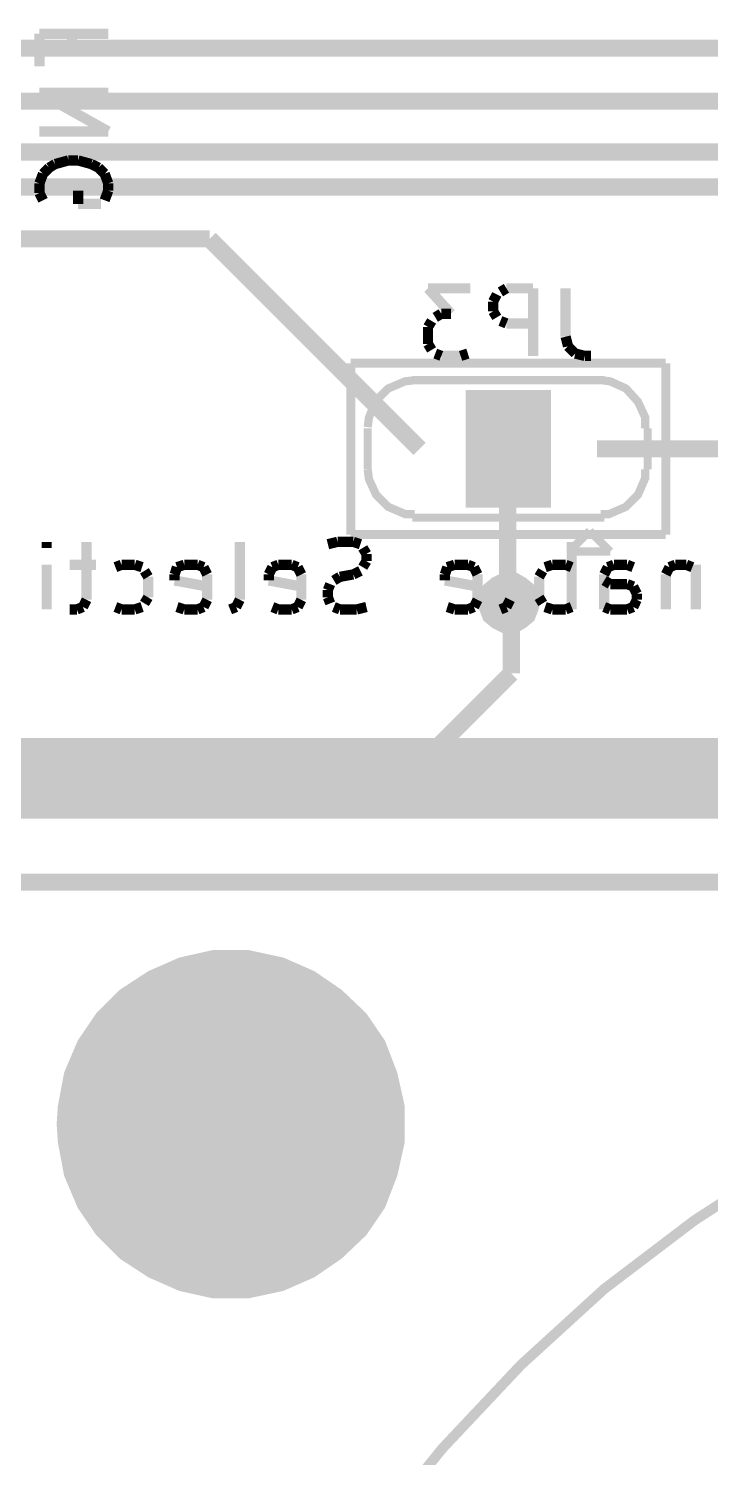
# Model space of a CAD drawing. Header units: millimetres. Extents: x 10 to 287, y 10 to 200.
# Drawn here: x 145.34 to 155.31, y 82.24 to 103.12 of the extents above; entities that cross this region are included whole.
import ezdxf

# ---------------------------------------------------------------- set-up
doc = ezdxf.new("R2010")
doc.units = ezdxf.units.MM
doc.layers.add('H', color=7, linetype='Continuous')
doc.layers.add('P', color=7, linetype='Continuous')

msp = doc.modelspace()

# ---------------------------------------------------------------- hatches: boundary and pattern name
at = {"layer": 'H', "linetype": 'Continuous'}
for points in [[(151.818, 96.167), (151.818, 97.772), (152.912, 97.772), (152.912, 96.167), (151.818, 96.167)], [(151.818, 96.167), (151.818, 97.772), (152.912, 97.772), (152.912, 96.167), (151.818, 96.167)], [(152.382, 94.35), (152.294, 94.35), (152.171, 94.403), (152.065, 94.509), (152.012, 94.65), (151.994, 94.721), (152.012, 94.809), (152.065, 94.933), (152.171, 95.038), (152.294, 95.091), (152.382, 95.091), (152.453, 95.091), (152.594, 95.038), (152.7, 94.933), (152.753, 94.809), (152.753, 94.721), (152.753, 94.65), (152.7, 94.509), (152.594, 94.403), (152.453, 94.35), (152.382, 94.35)], [(152.382, 94.35), (152.294, 94.35), (152.171, 94.403), (152.065, 94.509), (152.012, 94.65), (151.994, 94.721), (152.012, 94.809), (152.065, 94.933), (152.171, 95.038), (152.294, 95.091), (152.382, 95.091), (152.453, 95.091), (152.594, 95.038), (152.7, 94.933), (152.753, 94.809), (152.753, 94.721), (152.753, 94.65), (152.7, 94.509), (152.594, 94.403), (152.453, 94.35), (152.382, 94.35)], [(152.382, 94.492), (152.329, 94.492), (152.259, 94.527), (152.188, 94.597), (152.153, 94.668), (152.153, 94.721), (152.153, 94.774), (152.188, 94.844), (152.259, 94.915), (152.329, 94.95), (152.382, 94.95), (152.435, 94.95), (152.506, 94.915), (152.576, 94.844), (152.612, 94.774), (152.612, 94.721), (152.612, 94.668), (152.576, 94.597), (152.506, 94.527), (152.435, 94.492), (152.382, 94.492)], [(152.382, 94.492), (152.329, 94.492), (152.259, 94.527), (152.188, 94.597), (152.153, 94.668), (152.153, 94.721), (152.153, 94.774), (152.188, 94.844), (152.259, 94.915), (152.329, 94.95), (152.382, 94.95), (152.435, 94.95), (152.506, 94.915), (152.576, 94.844), (152.612, 94.774), (152.612, 94.721), (152.612, 94.668), (152.576, 94.597), (152.506, 94.527), (152.435, 94.492), (152.382, 94.492)], [(148.308, 84.614), (148.061, 84.631), (147.567, 84.737), (147.126, 84.914), (146.738, 85.196), (146.403, 85.531), (146.138, 85.919), (145.944, 86.36), (145.838, 86.854), (145.838, 87.101), (145.838, 87.348), (145.944, 87.842), (146.138, 88.283), (146.403, 88.688), (146.738, 89.023), (147.126, 89.288), (147.567, 89.464), (148.061, 89.57), (148.308, 89.588), (148.572, 89.57), (149.049, 89.464), (149.49, 89.288), (149.895, 89.023), (150.23, 88.688), (150.495, 88.283), (150.689, 87.842), (150.777, 87.348), (150.795, 87.101), (150.777, 86.854), (150.689, 86.36), (150.495, 85.919), (150.23, 85.531), (149.895, 85.196), (149.49, 84.914), (149.049, 84.737), (148.572, 84.631), (148.308, 84.614)], [(148.308, 84.614), (148.061, 84.631), (147.567, 84.737), (147.126, 84.914), (146.738, 85.196), (146.403, 85.531), (146.138, 85.919), (145.944, 86.36), (145.838, 86.854), (145.838, 87.101), (145.838, 87.348), (145.944, 87.842), (146.138, 88.283), (146.403, 88.688), (146.738, 89.023), (147.126, 89.288), (147.567, 89.464), (148.061, 89.57), (148.308, 89.588), (148.572, 89.57), (149.049, 89.464), (149.49, 89.288), (149.895, 89.023), (150.23, 88.688), (150.495, 88.283), (150.689, 87.842), (150.777, 87.348), (150.795, 87.101), (150.777, 86.854), (150.689, 86.36), (150.495, 85.919), (150.23, 85.531), (149.895, 85.196), (149.49, 84.914), (149.049, 84.737), (148.572, 84.631), (148.308, 84.614)], [(148.308, 85.372), (148.131, 85.372), (147.796, 85.46), (147.338, 85.654), (146.879, 86.131), (146.667, 86.589), (146.597, 86.924), (146.579, 87.101), (146.597, 87.277), (146.667, 87.612), (146.879, 88.071), (147.338, 88.547), (147.796, 88.759), (148.131, 88.829), (148.308, 88.829), (148.484, 88.829), (148.837, 88.759), (149.296, 88.547), (149.754, 88.071), (149.966, 87.612), (150.036, 87.277), (150.036, 87.101), (150.036, 86.924), (149.966, 86.589), (149.754, 86.131), (149.296, 85.654), (148.837, 85.46), (148.484, 85.372), (148.308, 85.372)], [(148.308, 85.372), (148.131, 85.372), (147.796, 85.46), (147.338, 85.654), (146.879, 86.131), (146.667, 86.589), (146.597, 86.924), (146.579, 87.101), (146.597, 87.277), (146.667, 87.612), (146.879, 88.071), (147.338, 88.547), (147.796, 88.759), (148.131, 88.829), (148.308, 88.829), (148.484, 88.829), (148.837, 88.759), (149.296, 88.547), (149.754, 88.071), (149.966, 87.612), (150.036, 87.277), (150.036, 87.101), (150.036, 86.924), (149.966, 86.589), (149.754, 86.131), (149.296, 85.654), (148.837, 85.46), (148.484, 85.372), (148.308, 85.372)]]:
    msp.add_hatch(color=256, dxfattribs=at).paths.add_polyline_path(points)

# ---------------------------------------------------------------- linework, layer by layer
at = {"layer": 'P'}
for points, const_width in [([(130.034, 102.835), (179.828, 102.835)], 0.25), ([(130.034, 102.835), (179.828, 102.835)], 0.25), ([(146.509, 103.046), (145.503, 103.046)], 0.15), ([(145.503, 103.046), (145.503, 102.57)], 0.15), ([(146.509, 103.046), (145.503, 103.046)], 0.15), ([(145.503, 103.046), (145.503, 102.57)], 0.15), ([(145.979, 102.711), (145.979, 103.046)], 0.15), ([(145.979, 102.711), (145.979, 103.046)], 0.15), ([(131.815, 102.059), (178.065, 102.059)], 0.25), ([(131.815, 102.059), (178.065, 102.059)], 0.25), ([(146.509, 102.182), (145.503, 102.182)], 0.15), ([(145.503, 102.182), (146.509, 101.618)], 0.15), ([(146.509, 102.182), (145.503, 102.182)], 0.15), ([(145.503, 102.182), (146.509, 101.618)], 0.15), ([(146.509, 101.618), (145.503, 101.618)], 0.15), ([(146.509, 101.618), (145.503, 101.618)], 0.15), ([(136.137, 101.318), (173.725, 101.318)], 0.25), ([(136.137, 101.318), (173.725, 101.318)], 0.25), ([(145.503, 100.859), (145.556, 101)], 0.15), ([(145.503, 100.859), (145.556, 101)], 0.15), ([(145.556, 101), (145.644, 101.088)], 0.15), ([(145.556, 101), (145.644, 101.088)], 0.15), ([(145.644, 101.088), (145.733, 101.141)], 0.15), ([(145.644, 101.088), (145.733, 101.141)], 0.15), ([(145.733, 101.141), (145.927, 101.194)], 0.15), ([(145.733, 101.141), (145.927, 101.194)], 0.15), ([(145.927, 101.194), (146.068, 101.194)], 0.15), ([(145.927, 101.194), (146.068, 101.194)], 0.15), ([(146.068, 101.194), (146.262, 101.141)], 0.15), ([(146.068, 101.194), (146.262, 101.141)], 0.15), ([(146.262, 101.141), (146.368, 101.088)], 0.15), ([(146.262, 101.141), (146.368, 101.088)], 0.15), ([(146.368, 101.088), (146.456, 101)], 0.15), ([(146.368, 101.088), (146.456, 101)], 0.15), ([(146.456, 101), (146.509, 100.859)], 0.15), ([(146.456, 101), (146.509, 100.859)], 0.15), ([(138.165, 100.806), (192.528, 100.806)], 0.25), ([(138.165, 100.806), (192.528, 100.806)], 0.25), ([(145.503, 100.718), (145.503, 100.859)], 0.15), ([(145.503, 100.718), (145.503, 100.859)], 0.15), ([(146.509, 100.859), (146.509, 100.753)], 0.15), ([(146.509, 100.859), (146.509, 100.753)], 0.15), ([(145.556, 100.612), (145.503, 100.718)], 0.15), ([(145.556, 100.612), (145.503, 100.718)], 0.15), ([(146.068, 100.559), (146.068, 100.753)], 0.15), ([(146.068, 100.559), (146.068, 100.753)], 0.15), ([(146.509, 100.753), (146.456, 100.612)], 0.15), ([(146.509, 100.753), (146.456, 100.612)], 0.15), ([(146.403, 100.559), (146.068, 100.559)], 0.15), ([(146.403, 100.559), (146.068, 100.559)], 0.15), ([(147.99, 100.048), (140.194, 100.048)], 0.25), ([(147.99, 100.048), (140.194, 100.048)], 0.25), ([(151.059, 96.979), (147.99, 100.048)], 0.25), ([(151.059, 96.979), (147.99, 100.048)], 0.25), ([(151.8, 99.325), (151.183, 99.325)], 0.15), ([(151.183, 99.325), (151.518, 98.954)], 0.15), ([(151.8, 99.325), (151.183, 99.325)], 0.15), ([(151.183, 99.325), (151.518, 98.954)], 0.15), ([(152.329, 99.325), (152.241, 99.272)], 0.15), ([(152.329, 99.325), (152.241, 99.272)], 0.15), ([(152.718, 99.325), (152.329, 99.325)], 0.15), ([(152.718, 99.325), (152.329, 99.325)], 0.15), ([(152.718, 98.337), (152.718, 99.325)], 0.15), ([(152.718, 98.337), (152.718, 99.325)], 0.15), ([(153.194, 99.325), (153.194, 98.619)], 0.15), ([(153.194, 99.325), (153.194, 98.619)], 0.15), ([(152.188, 99.236), (152.135, 99.131)], 0.15), ([(152.188, 99.236), (152.135, 99.131)], 0.15), ([(152.135, 99.131), (152.135, 98.989)], 0.15), ([(152.135, 99.131), (152.135, 98.989)], 0.15), ([(151.377, 98.954), (151.289, 98.901)], 0.15), ([(151.377, 98.954), (151.289, 98.901)], 0.15), ([(151.518, 98.954), (151.377, 98.954)], 0.15), ([(151.518, 98.954), (151.377, 98.954)], 0.15), ([(152.135, 98.989), (152.188, 98.901)], 0.15), ([(152.135, 98.989), (152.188, 98.901)], 0.15), ([(151.236, 98.848), (151.183, 98.76)], 0.15), ([(151.236, 98.848), (151.183, 98.76)], 0.15), ([(151.183, 98.76), (151.183, 98.513)], 0.15), ([(151.183, 98.76), (151.183, 98.513)], 0.15), ([(152.241, 98.848), (152.329, 98.813)], 0.15), ([(152.241, 98.848), (152.329, 98.813)], 0.15), ([(152.329, 98.813), (152.718, 98.813)], 0.15), ([(152.329, 98.813), (152.718, 98.813)], 0.15), ([(151.183, 98.513), (151.236, 98.425)], 0.15), ([(151.183, 98.513), (151.236, 98.425)], 0.15), ([(153.194, 98.619), (153.229, 98.478)], 0.15), ([(153.194, 98.619), (153.229, 98.478)], 0.15), ([(151.289, 98.372), (151.377, 98.337)], 0.15), ([(151.289, 98.372), (151.377, 98.337)], 0.15), ([(151.377, 98.337), (151.659, 98.337)], 0.15), ([(151.377, 98.337), (151.659, 98.337)], 0.15), ([(151.659, 98.337), (151.765, 98.372)], 0.15), ([(151.659, 98.337), (151.765, 98.372)], 0.15), ([(153.229, 98.478), (153.335, 98.372)], 0.15), ([(153.229, 98.478), (153.335, 98.372)], 0.15), ([(153.335, 98.372), (153.476, 98.337)], 0.15), ([(153.335, 98.372), (153.476, 98.337)], 0.15), ([(153.476, 98.337), (153.564, 98.337)], 0.15), ([(153.476, 98.337), (153.564, 98.337)], 0.15), ([(154.658, 98.231), (150.054, 98.231)], 0.132), ([(150.054, 95.726), (150.054, 98.231)], 0.132), ([(154.658, 98.231), (150.054, 98.231)], 0.132), ([(150.054, 95.726), (150.054, 98.231)], 0.132), ([(154.658, 98.231), (154.658, 95.726)], 0.132), ([(154.658, 98.231), (154.658, 95.726)], 0.132), ([(151.007, 97.984), (150.848, 97.966), (150.601, 97.861), (150.424, 97.684), (150.319, 97.437), (150.301, 97.296)], 0.12), ([(151.007, 97.984), (150.848, 97.966), (150.601, 97.861), (150.424, 97.684), (150.319, 97.437), (150.301, 97.296)], 0.12), ([(153.758, 97.984), (150.954, 97.984)], 0.12), ([(153.758, 97.984), (150.954, 97.984)], 0.12), ([(154.358, 97.278), (154.358, 97.437), (154.252, 97.667), (154.076, 97.861), (153.846, 97.966), (153.705, 97.984)], 0.12), ([(154.358, 97.278), (154.358, 97.437), (154.252, 97.667), (154.076, 97.861), (153.846, 97.966), (153.705, 97.984)], 0.12), ([(152.912, 97.772), (152.912, 96.185), (151.8, 96.185), (151.8, 97.772), (152.912, 97.772)], 0.132), ([(152.912, 97.772), (152.912, 96.185), (151.8, 96.185), (151.8, 97.772), (152.912, 97.772)], 0.132), ([(150.301, 97.278), (150.301, 96.679)], 0.12), ([(150.301, 97.278), (150.301, 96.679)], 0.12), ([(154.393, 96.679), (154.393, 97.278)], 0.12), ([(154.393, 96.679), (154.393, 97.278)], 0.12), ([(152.347, 96.979), (152.347, 94.738)], 0.25), ([(152.347, 96.979), (152.347, 94.738)], 0.25), ([(153.652, 96.979), (163.213, 96.979)], 0.25), ([(153.652, 96.979), (163.213, 96.979)], 0.25), ([(150.301, 96.679), (150.319, 96.538), (150.424, 96.308), (150.601, 96.132), (150.848, 96.026), (150.989, 96.026)], 0.12), ([(150.301, 96.679), (150.319, 96.538), (150.424, 96.308), (150.601, 96.132), (150.848, 96.026), (150.989, 96.026)], 0.12), ([(153.705, 96.026), (153.829, 96.026), (154.076, 96.132), (154.252, 96.308), (154.358, 96.555), (154.358, 96.679)], 0.12), ([(153.705, 96.026), (153.829, 96.026), (154.076, 96.132), (154.252, 96.308), (154.358, 96.555), (154.358, 96.679)], 0.12), ([(150.954, 95.973), (153.758, 95.973)], 0.12), ([(150.954, 95.973), (153.758, 95.973)], 0.12), ([(145.609, 95.62), (145.609, 95.532)], 0.15), ([(145.609, 95.62), (145.609, 95.532)], 0.15), ([(146.191, 95.62), (146.191, 94.774)], 0.15), ([(146.191, 95.62), (146.191, 94.774)], 0.15), ([(148.431, 94.774), (148.431, 95.62)], 0.15), ([(148.431, 94.774), (148.431, 95.62)], 0.15), ([(149.86, 95.62), (149.719, 95.585)], 0.15), ([(149.86, 95.62), (149.719, 95.585)], 0.15), ([(150.089, 95.62), (149.86, 95.62)], 0.15), ([(150.089, 95.62), (149.86, 95.62)], 0.15), ([(150.054, 95.726), (154.658, 95.726)], 0.132), ([(150.054, 95.726), (154.658, 95.726)], 0.132), ([(150.195, 95.585), (150.089, 95.62)], 0.15), ([(150.195, 95.585), (150.089, 95.62)], 0.15), ([(152.382, 94.774), (152.382, 95.62)], 0.15), ([(152.382, 94.774), (152.382, 95.62)], 0.15), ([(153.547, 95.779), (153.247, 95.479)], 0.12), ([(153.547, 95.779), (153.247, 95.479)], 0.12), ([(153.282, 94.633), (153.282, 95.62)], 0.15), ([(153.282, 94.633), (153.282, 95.62)], 0.15), ([(153.547, 95.779), (153.846, 95.479)], 0.12), ([(153.547, 95.779), (153.846, 95.479)], 0.12), ([(150.283, 95.444), (150.23, 95.532)], 0.15), ([(150.283, 95.444), (150.23, 95.532)], 0.15), ([(150.283, 95.338), (150.283, 95.444)], 0.15), ([(150.283, 95.338), (150.283, 95.444)], 0.15), ([(153.846, 95.479), (153.247, 95.479)], 0.12), ([(153.846, 95.479), (153.247, 95.479)], 0.12), ([(145.609, 94.633), (145.609, 95.285)], 0.15), ([(145.609, 94.633), (145.609, 95.285)], 0.15), ([(146.332, 95.285), (145.944, 95.285)], 0.15), ([(146.332, 95.285), (145.944, 95.285)], 0.15), ([(146.703, 95.285), (146.614, 95.25)], 0.15), ([(146.703, 95.285), (146.614, 95.25)], 0.15), ([(146.897, 95.285), (146.703, 95.285)], 0.15), ([(146.897, 95.285), (146.703, 95.285)], 0.15), ([(147.003, 95.25), (146.897, 95.285)], 0.15), ([(147.003, 95.25), (146.897, 95.285)], 0.15), ([(147.091, 95.109), (147.038, 95.197)], 0.15), ([(147.091, 95.109), (147.038, 95.197)], 0.15), ([(147.514, 95.25), (147.479, 95.144)], 0.15), ([(147.514, 95.25), (147.479, 95.144)], 0.15), ([(147.479, 95.144), (147.479, 95.056)], 0.15), ([(147.479, 95.144), (147.479, 95.056)], 0.15), ([(147.62, 95.285), (147.514, 95.25)], 0.15), ([(147.62, 95.285), (147.514, 95.25)], 0.15), ([(147.814, 95.285), (147.62, 95.285)], 0.15), ([(147.814, 95.285), (147.62, 95.285)], 0.15), ([(147.902, 95.25), (147.814, 95.285)], 0.15), ([(147.902, 95.25), (147.814, 95.285)], 0.15), ([(147.955, 95.144), (147.902, 95.25)], 0.15), ([(147.955, 95.144), (147.902, 95.25)], 0.15), ([(147.955, 94.774), (147.955, 95.144)], 0.15), ([(147.955, 94.774), (147.955, 95.144)], 0.15), ([(148.908, 95.25), (148.855, 95.144)], 0.15), ([(148.908, 95.25), (148.855, 95.144)], 0.15), ([(148.855, 95.144), (148.855, 95.056)], 0.15), ([(148.855, 95.144), (148.855, 95.056)], 0.15), ([(148.996, 95.285), (148.908, 95.25)], 0.15), ([(148.996, 95.285), (148.908, 95.25)], 0.15), ([(149.19, 95.285), (148.996, 95.285)], 0.15), ([(149.19, 95.285), (148.996, 95.285)], 0.15), ([(149.278, 95.25), (149.19, 95.285)], 0.15), ([(149.278, 95.25), (149.19, 95.285)], 0.15), ([(149.331, 95.144), (149.278, 95.25)], 0.15), ([(149.331, 95.144), (149.278, 95.25)], 0.15), ([(149.331, 94.774), (149.331, 95.144)], 0.15), ([(149.331, 94.774), (149.331, 95.144)], 0.15), ([(149.895, 95.109), (150.089, 95.144)], 0.15), ([(149.895, 95.109), (150.089, 95.144)], 0.15), ([(150.089, 95.144), (150.195, 95.197)], 0.15), ([(150.089, 95.144), (150.195, 95.197)], 0.15), ([(150.23, 95.25), (150.283, 95.338)], 0.15), ([(150.23, 95.25), (150.283, 95.338)], 0.15), ([(151.465, 95.25), (151.43, 95.144)], 0.15), ([(151.465, 95.25), (151.43, 95.144)], 0.15), ([(151.43, 95.144), (151.43, 95.056)], 0.15), ([(151.43, 95.144), (151.43, 95.056)], 0.15), ([(151.571, 95.285), (151.465, 95.25)], 0.15), ([(151.571, 95.285), (151.465, 95.25)], 0.15), ([(151.765, 95.285), (151.571, 95.285)], 0.15), ([(151.765, 95.285), (151.571, 95.285)], 0.15), ([(151.853, 95.25), (151.765, 95.285)], 0.15), ([(151.853, 95.25), (151.765, 95.285)], 0.15), ([(151.906, 95.144), (151.853, 95.25)], 0.15), ([(151.906, 95.144), (151.853, 95.25)], 0.15), ([(151.906, 94.774), (151.906, 95.144)], 0.15), ([(151.906, 94.774), (151.906, 95.144)], 0.15), ([(152.859, 95.197), (152.806, 95.109)], 0.15), ([(152.859, 95.197), (152.806, 95.109)], 0.15), ([(153, 95.285), (152.894, 95.25)], 0.15), ([(153, 95.285), (152.894, 95.25)], 0.15), ([(153.194, 95.285), (153, 95.285)], 0.15), ([(153.194, 95.285), (153, 95.285)], 0.15), ([(153.282, 95.25), (153.194, 95.285)], 0.15), ([(153.282, 95.25), (153.194, 95.285)], 0.15), ([(153.758, 95.144), (153.811, 95.25)], 0.15), ([(153.758, 95.144), (153.811, 95.25)], 0.15), ([(153.758, 94.633), (153.758, 95.144)], 0.15), ([(153.758, 94.633), (153.758, 95.144)], 0.15), ([(153.811, 95.25), (153.899, 95.285)], 0.15), ([(153.811, 95.25), (153.899, 95.285)], 0.15), ([(153.899, 95.285), (154.093, 95.285)], 0.15), ([(153.899, 95.285), (154.093, 95.285)], 0.15), ([(154.093, 95.285), (154.182, 95.25)], 0.15), ([(154.093, 95.285), (154.182, 95.25)], 0.15), ([(154.711, 95.25), (154.658, 95.144)], 0.15), ([(154.711, 95.25), (154.658, 95.144)], 0.15), ([(154.658, 95.144), (154.658, 94.633)], 0.15), ([(154.658, 95.144), (154.658, 94.633)], 0.15), ([(154.799, 95.285), (154.711, 95.25)], 0.15), ([(154.799, 95.285), (154.711, 95.25)], 0.15), ([(154.958, 95.285), (154.799, 95.285)], 0.15), ([(154.958, 95.285), (154.799, 95.285)], 0.15), ([(155.046, 95.25), (154.958, 95.285)], 0.15), ([(155.046, 95.25), (154.958, 95.285)], 0.15), ([(155.099, 95.285), (155.099, 94.633)], 0.15), ([(155.099, 95.285), (155.099, 94.633)], 0.15), ([(147.091, 94.809), (147.091, 95.109)], 0.15), ([(147.091, 94.809), (147.091, 95.109)], 0.15), ([(147.479, 95.056), (147.955, 94.968)], 0.15), ([(147.479, 95.056), (147.955, 94.968)], 0.15), ([(148.855, 95.056), (149.331, 94.968)], 0.15), ([(148.855, 95.056), (149.331, 94.968)], 0.15), ([(149.719, 94.915), (149.754, 95.003)], 0.15), ([(149.719, 94.915), (149.754, 95.003)], 0.15), ([(149.807, 95.056), (149.895, 95.109)], 0.15), ([(149.807, 95.056), (149.895, 95.109)], 0.15), ([(151.43, 95.056), (151.906, 94.968)], 0.15), ([(151.43, 95.056), (151.906, 94.968)], 0.15), ([(152.753, 94.721), (152.735, 94.809), (152.682, 94.95), (152.576, 95.038), (152.453, 95.109), (152.365, 95.109), (152.294, 95.109), (152.153, 95.038), (152.047, 94.95), (151.994, 94.809), (151.994, 94.721), (151.994, 94.65), (152.047, 94.509), (152.153, 94.421), (152.294, 94.35), (152.365, 94.35), (152.453, 94.35), (152.576, 94.421), (152.682, 94.509), (152.735, 94.65), (152.753, 94.721), (152.753, 94.721)], 0.132), ([(152.753, 94.721), (152.735, 94.809), (152.682, 94.95), (152.576, 95.038), (152.453, 95.109), (152.365, 95.109), (152.294, 95.109), (152.153, 95.038), (152.047, 94.95), (151.994, 94.809), (151.994, 94.721), (151.994, 94.65), (152.047, 94.509), (152.153, 94.421), (152.294, 94.35), (152.365, 94.35), (152.453, 94.35), (152.576, 94.421), (152.682, 94.509), (152.735, 94.65), (152.753, 94.721), (152.753, 94.721)], 0.132), ([(152.594, 94.721), (152.559, 94.862), (152.506, 94.915), (152.418, 94.95), (152.329, 94.95), (152.241, 94.915), (152.188, 94.862), (152.153, 94.774), (152.153, 94.686), (152.188, 94.597), (152.241, 94.544), (152.329, 94.509), (152.418, 94.509), (152.506, 94.544), (152.559, 94.597), (152.594, 94.686), (152.594, 94.721), (152.594, 94.721)], 0.132), ([(152.594, 94.721), (152.559, 94.862), (152.506, 94.915), (152.418, 94.95), (152.329, 94.95), (152.241, 94.915), (152.188, 94.862), (152.153, 94.774), (152.153, 94.686), (152.188, 94.597), (152.241, 94.544), (152.329, 94.509), (152.418, 94.509), (152.506, 94.544), (152.559, 94.597), (152.594, 94.686), (152.594, 94.721), (152.594, 94.721)], 0.132), ([(152.806, 95.109), (152.806, 94.809)], 0.15), ([(152.806, 95.109), (152.806, 94.809)], 0.15), ([(153.846, 95.003), (153.758, 95.056)], 0.15), ([(153.846, 95.003), (153.758, 95.056)], 0.15), ([(154.093, 95.003), (153.846, 95.003)], 0.15), ([(154.093, 95.003), (153.846, 95.003)], 0.15), ([(154.182, 94.968), (154.093, 95.003)], 0.15), ([(154.182, 94.968), (154.093, 95.003)], 0.15), ([(154.234, 94.862), (154.182, 94.968)], 0.15), ([(154.234, 94.862), (154.182, 94.968)], 0.15), ([(146.191, 94.774), (146.138, 94.668)], 0.15), ([(146.191, 94.774), (146.138, 94.668)], 0.15), ([(147.038, 94.721), (147.091, 94.809)], 0.15), ([(147.038, 94.721), (147.091, 94.809)], 0.15), ([(147.902, 94.668), (147.955, 94.774)], 0.15), ([(147.902, 94.668), (147.955, 94.774)], 0.15), ([(148.378, 94.668), (148.431, 94.774)], 0.15), ([(148.378, 94.668), (148.431, 94.774)], 0.15), ([(149.278, 94.668), (149.331, 94.774)], 0.15), ([(149.278, 94.668), (149.331, 94.774)], 0.15), ([(149.719, 94.809), (149.719, 94.915)], 0.15), ([(149.719, 94.809), (149.719, 94.915)], 0.15), ([(149.754, 94.721), (149.719, 94.809)], 0.15), ([(149.754, 94.721), (149.719, 94.809)], 0.15), ([(151.853, 94.668), (151.906, 94.774)], 0.15), ([(151.853, 94.668), (151.906, 94.774)], 0.15), ([(152.329, 94.668), (152.382, 94.774)], 0.15), ([(152.329, 94.668), (152.382, 94.774)], 0.15), ([(152.4, 93.698), (152.4, 94.703)], 0.25), ([(152.4, 93.698), (152.4, 94.703)], 0.25), ([(152.806, 94.809), (152.859, 94.721)], 0.15), ([(152.806, 94.809), (152.859, 94.721)], 0.15), ([(154.182, 94.668), (154.234, 94.774)], 0.15), ([(154.182, 94.668), (154.234, 94.774)], 0.15), ([(154.234, 94.774), (154.234, 94.862)], 0.15), ([(154.234, 94.774), (154.234, 94.862)], 0.15), ([(146.05, 94.633), (145.944, 94.633)], 0.15), ([(146.05, 94.633), (145.944, 94.633)], 0.15), ([(146.138, 94.668), (146.05, 94.633)], 0.15), ([(146.138, 94.668), (146.05, 94.633)], 0.15), ([(146.614, 94.668), (146.703, 94.633)], 0.15), ([(146.614, 94.668), (146.703, 94.633)], 0.15), ([(146.703, 94.633), (146.897, 94.633)], 0.15), ([(146.703, 94.633), (146.897, 94.633)], 0.15), ([(146.897, 94.633), (147.003, 94.668)], 0.15), ([(146.897, 94.633), (147.003, 94.668)], 0.15), ([(147.514, 94.668), (147.62, 94.633)], 0.15), ([(147.514, 94.668), (147.62, 94.633)], 0.15), ([(147.62, 94.633), (147.814, 94.633)], 0.15), ([(147.62, 94.633), (147.814, 94.633)], 0.15), ([(147.814, 94.633), (147.902, 94.668)], 0.15), ([(147.814, 94.633), (147.902, 94.668)], 0.15), ([(148.29, 94.633), (148.378, 94.668)], 0.15), ([(148.29, 94.633), (148.378, 94.668)], 0.15), ([(148.908, 94.668), (148.996, 94.633)], 0.15), ([(148.908, 94.668), (148.996, 94.633)], 0.15), ([(148.996, 94.633), (149.19, 94.633)], 0.15), ([(148.996, 94.633), (149.19, 94.633)], 0.15), ([(149.19, 94.633), (149.278, 94.668)], 0.15), ([(149.19, 94.633), (149.278, 94.668)], 0.15), ([(149.895, 94.633), (149.807, 94.668)], 0.15), ([(149.895, 94.633), (149.807, 94.668)], 0.15), ([(150.142, 94.633), (149.895, 94.633)], 0.15), ([(150.142, 94.633), (149.895, 94.633)], 0.15), ([(150.283, 94.668), (150.142, 94.633)], 0.15), ([(150.283, 94.668), (150.142, 94.633)], 0.15), ([(151.465, 94.668), (151.571, 94.633)], 0.15), ([(151.465, 94.668), (151.571, 94.633)], 0.15), ([(151.571, 94.633), (151.765, 94.633)], 0.15), ([(151.571, 94.633), (151.765, 94.633)], 0.15), ([(151.765, 94.633), (151.853, 94.668)], 0.15), ([(151.765, 94.633), (151.853, 94.668)], 0.15), ([(152.241, 94.633), (152.329, 94.668)], 0.15), ([(152.241, 94.633), (152.329, 94.668)], 0.15), ([(152.894, 94.668), (153, 94.633)], 0.15), ([(152.894, 94.668), (153, 94.633)], 0.15), ([(153, 94.633), (153.194, 94.633)], 0.15), ([(153, 94.633), (153.194, 94.633)], 0.15), ([(153.194, 94.633), (153.282, 94.668)], 0.15), ([(153.194, 94.633), (153.282, 94.668)], 0.15), ([(153.758, 94.668), (153.846, 94.633)], 0.15), ([(153.758, 94.668), (153.846, 94.633)], 0.15), ([(153.846, 94.633), (154.093, 94.633)], 0.15), ([(153.846, 94.633), (154.093, 94.633)], 0.15), ([(154.093, 94.633), (154.182, 94.668)], 0.15), ([(154.093, 94.633), (154.182, 94.668)], 0.15), ([(150.865, 92.163), (152.4, 93.698)], 0.25), ([(150.865, 92.163), (152.4, 93.698)], 0.25), ([(142.24, 92.163), (168.398, 92.163)], 1.177), ([(142.24, 92.163), (168.398, 92.163)], 1.177), ([(133.844, 92.163), (150.865, 92.163)], 0.25), ([(133.844, 92.163), (150.865, 92.163)], 0.25), ([(159.42, 90.646), (123.948, 90.646)], 0.25), ([(159.42, 90.646), (123.948, 90.646)], 0.25), ([(150.777, 87.118), (150.777, 87.365), (150.671, 87.842), (150.495, 88.3), (150.23, 88.688), (149.878, 89.023), (149.49, 89.288), (149.049, 89.482), (148.555, 89.588), (148.308, 89.588), (148.043, 89.588), (147.567, 89.482), (147.126, 89.288), (146.72, 89.023), (146.385, 88.688), (146.121, 88.3), (145.927, 87.842), (145.838, 87.365), (145.821, 87.118), (145.838, 86.854), (145.927, 86.378), (146.121, 85.919), (146.385, 85.531), (146.72, 85.196), (147.126, 84.931), (147.567, 84.737), (148.043, 84.631), (148.308, 84.631), (148.555, 84.631), (149.049, 84.737), (149.49, 84.931), (149.878, 85.196), (150.23, 85.531), (150.495, 85.919), (150.671, 86.378), (150.777, 86.854), (150.777, 87.118), (150.777, 87.118)], 0.132), ([(150.777, 87.118), (150.777, 87.365), (150.671, 87.842), (150.495, 88.3), (150.23, 88.688), (149.878, 89.023), (149.49, 89.288), (149.049, 89.482), (148.555, 89.588), (148.308, 89.588), (148.043, 89.588), (147.567, 89.482), (147.126, 89.288), (146.72, 89.023), (146.385, 88.688), (146.121, 88.3), (145.927, 87.842), (145.838, 87.365), (145.821, 87.118), (145.838, 86.854), (145.927, 86.378), (146.121, 85.919), (146.385, 85.531), (146.72, 85.196), (147.126, 84.931), (147.567, 84.737), (148.043, 84.631), (148.308, 84.631), (148.555, 84.631), (149.049, 84.737), (149.49, 84.931), (149.878, 85.196), (150.23, 85.531), (150.495, 85.919), (150.671, 86.378), (150.777, 86.854), (150.777, 87.118), (150.777, 87.118)], 0.132), ([(166.952, 89.464), (167.199, 89.464), (166.934, 89.464), (166.07, 89.447), (164.342, 89.306), (162.666, 89.023), (161.043, 88.6), (159.456, 88.071), (157.939, 87.401), (156.475, 86.607), (155.081, 85.707), (153.758, 84.702), (152.541, 83.591), (151.395, 82.374), (150.354, 81.086), (149.437, 79.693), (148.608, 78.211), (147.902, 76.676), (147.32, 75.053), (147.091, 74.207)], 0.15), ([(166.952, 89.464), (167.199, 89.464), (166.934, 89.464), (166.07, 89.447), (164.342, 89.306), (162.666, 89.023), (161.043, 88.6), (159.456, 88.071), (157.939, 87.401), (156.475, 86.607), (155.081, 85.707), (153.758, 84.702), (152.541, 83.591), (151.395, 82.374), (150.354, 81.086), (149.437, 79.693), (148.608, 78.211), (147.902, 76.676), (147.32, 75.053), (147.091, 74.207)], 0.15), ([(150.036, 87.118), (150.036, 87.295), (149.966, 87.63), (149.754, 88.089), (149.278, 88.547), (148.819, 88.759), (148.484, 88.829), (148.308, 88.847), (148.131, 88.829), (147.796, 88.759), (147.338, 88.547), (146.861, 88.089), (146.65, 87.63), (146.579, 87.295), (146.579, 87.118), (146.579, 86.942), (146.65, 86.589), (146.861, 86.131), (147.338, 85.672), (147.796, 85.46), (148.131, 85.39), (148.308, 85.39), (148.484, 85.39), (148.819, 85.46), (149.278, 85.672), (149.754, 86.131), (149.966, 86.589), (150.036, 86.924), (150.036, 87.118), (150.036, 87.118)], 0.132), ([(150.036, 87.118), (150.036, 87.295), (149.966, 87.63), (149.754, 88.089), (149.278, 88.547), (148.819, 88.759), (148.484, 88.829), (148.308, 88.847), (148.131, 88.829), (147.796, 88.759), (147.338, 88.547), (146.861, 88.089), (146.65, 87.63), (146.579, 87.295), (146.579, 87.118), (146.579, 86.942), (146.65, 86.589), (146.861, 86.131), (147.338, 85.672), (147.796, 85.46), (148.131, 85.39), (148.308, 85.39), (148.484, 85.39), (148.819, 85.46), (149.278, 85.672), (149.754, 86.131), (149.966, 86.589), (150.036, 86.924), (150.036, 87.118), (150.036, 87.118)], 0.132)]:
    msp.add_lwpolyline(points, dxfattribs=dict(at, const_width=const_width))

doc.saveas('drawing.dxf')
